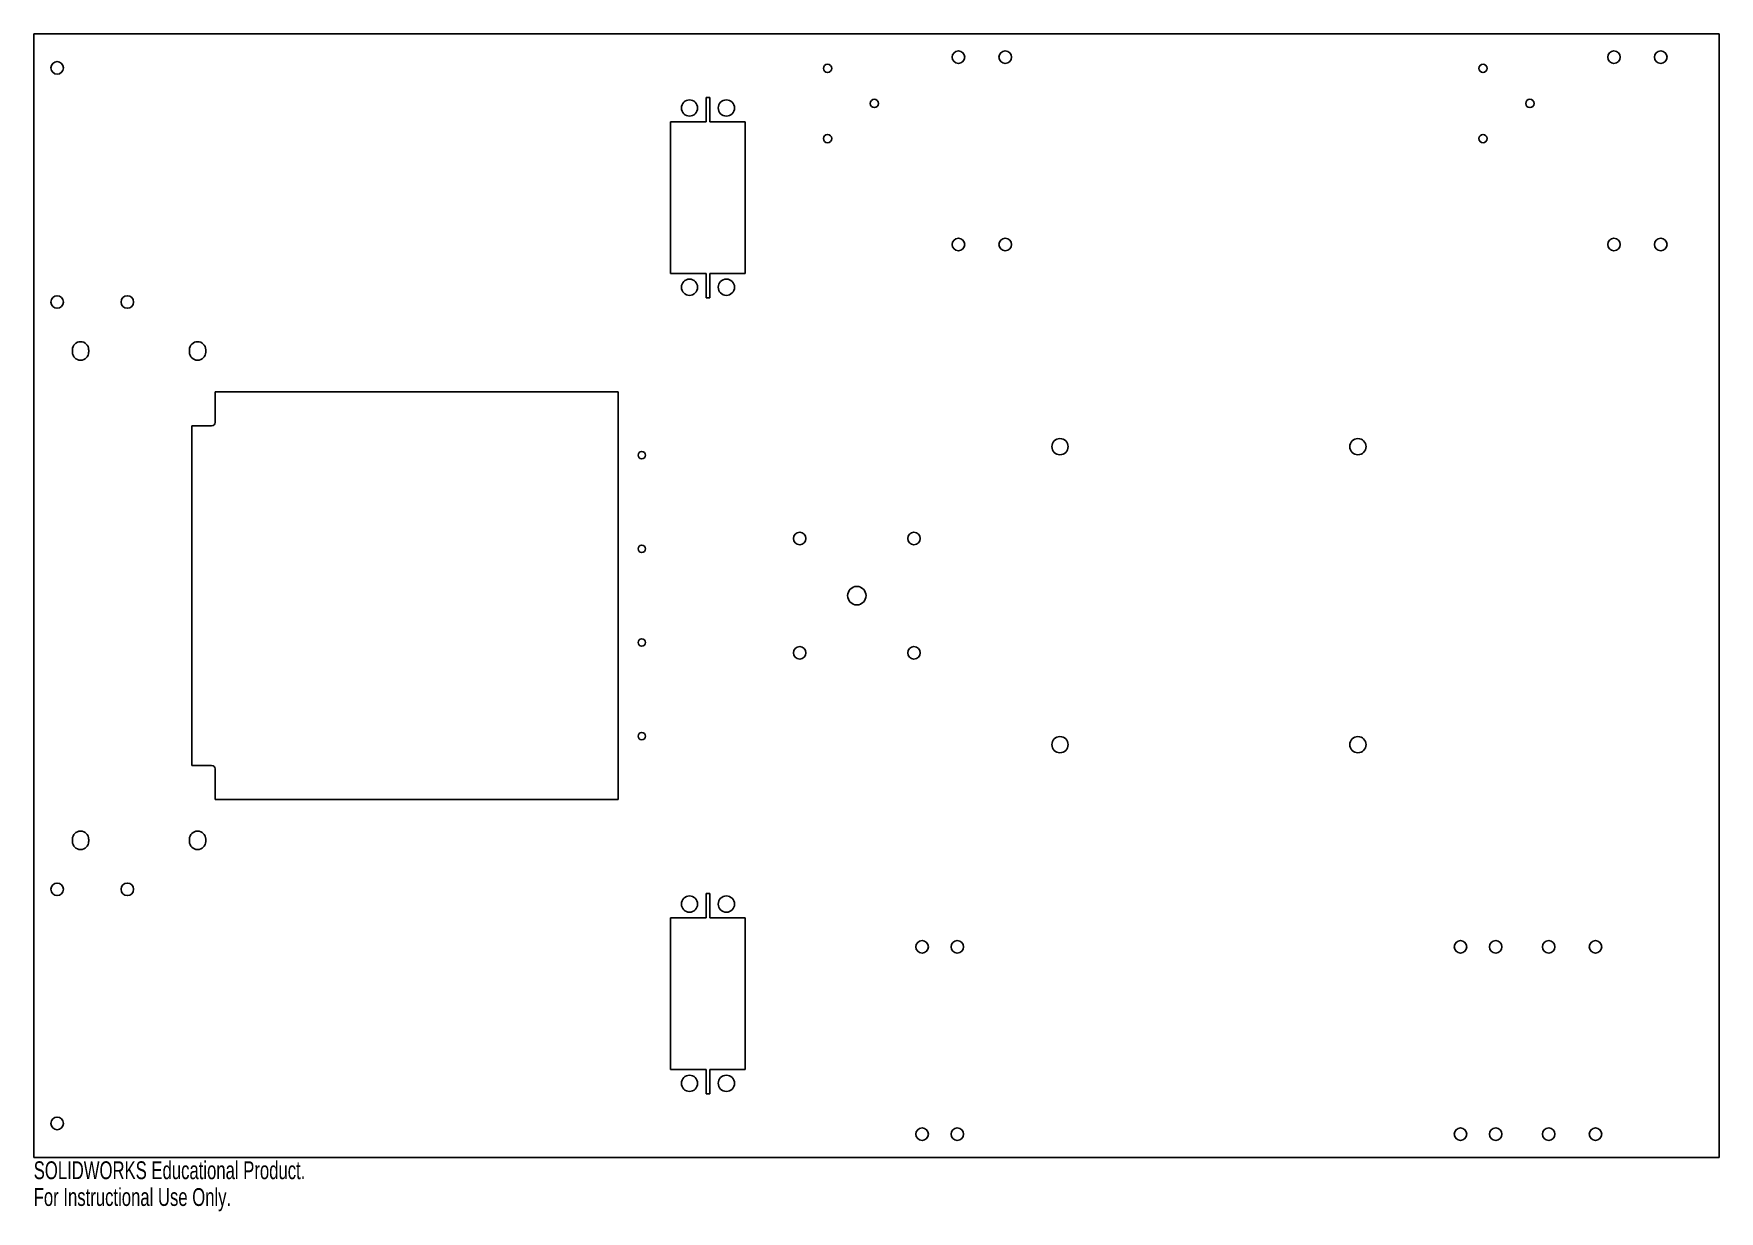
# Model space of a CAD drawing. Header units: inches. Extents: x -9 to 9, y -6.6 to 6.
import ezdxf

# ---------------------------------------------------------------- set-up
doc = ezdxf.new("R2010")
doc.units = ezdxf.units.IN
doc.header["$MEASUREMENT"] = 0
doc.styles.add('SLDTEXTSTYLE0', font='TXT', dxfattribs={"width": 0.7})

msp = doc.modelspace()

# ---------------------------------------------------------------- linework, layer by layer
at = {"color": 7, "linetype": 'Continuous', "lineweight": 25}
for p, q in [((-9, -6), (-9, 6)), ((-9, 6), (9, 6)), ((9, -6), (9, 6)), ((-1.82, 5.06), (-1.82, 5.32)), ((-1.82, 5.32), (-1.78, 5.32)), ((-1.78, 5.32), (-1.78, 5.06)), ((-2.199, 3.44), (-2.199, 5.06)), ((-2.199, 5.06), (-1.82, 5.06)), ((-1.78, 5.06), (-1.401, 5.06)), ((-1.401, 5.06), (-1.401, 3.44)), ((-1.82, 3.44), (-2.199, 3.44)), ((-1.82, 3.18), (-1.82, 3.44)), ((-1.401, 3.44), (-1.78, 3.44)), ((-1.78, 3.44), (-1.78, 3.18)), ((-1.78, 3.18), (-1.82, 3.18)), ((-8.587, 2.625), (-8.587, 2.6)), ((-8.413, 2.6), (-8.413, 2.625)), ((-7.337, 2.625), (-7.337, 2.6)), ((-7.163, 2.6), (-7.163, 2.625)), ((-7.062, 2.178), (-7.062, 1.85)), ((-2.757, 2.178), (-7.062, 2.178)), ((-2.757, -2.178), (-2.757, 2.178)), ((-7.312, 1.812), (-7.312, -1.812)), ((-7.1, 1.812), (-7.312, 1.812)), ((-7.312, -1.812), (-7.1, -1.812)), ((-7.062, -1.85), (-7.062, -2.178)), ((-7.062, -2.178), (-2.757, -2.178)), ((-8.587, -2.6), (-8.587, -2.625)), ((-8.413, -2.625), (-8.413, -2.6)), ((-7.337, -2.6), (-7.337, -2.625)), ((-7.163, -2.625), (-7.163, -2.6)), ((-1.82, -3.18), (-1.82, -3.44)), ((-1.78, -3.18), (-1.82, -3.18)), ((-1.78, -3.44), (-1.78, -3.18)), ((-2.199, -3.44), (-2.199, -5.06)), ((-1.82, -3.44), (-2.199, -3.44)), ((-1.401, -3.44), (-1.78, -3.44)), ((-1.401, -5.06), (-1.401, -3.44)), ((-2.199, -5.06), (-1.82, -5.06)), ((-1.82, -5.06), (-1.82, -5.32)), ((-1.78, -5.06), (-1.401, -5.06)), ((-1.78, -5.32), (-1.78, -5.06)), ((-1.82, -5.32), (-1.78, -5.32)), ((-9, -6), (9, -6))]:
    msp.add_line(p, q, dxfattribs=at)
for centre, radius in [((0.875, 5.75), 0.0669), ((1.375, 5.75), 0.0669), ((7.875, 5.75), 0.0669), ((8.375, 5.75), 0.0669), ((-8.75, 5.635), 0.0669), ((-0.523, 5.63), 0.0444), ((6.477, 5.63), 0.0444), ((-1.997, 5.207), 0.0866), ((-1.603, 5.207), 0.0866), ((-0.023, 5.255), 0.0444), ((6.977, 5.255), 0.0444), ((-0.523, 4.88), 0.0444), ((6.477, 4.88), 0.0444), ((0.875, 3.75), 0.0669), ((1.375, 3.75), 0.0669), ((7.875, 3.75), 0.0669), ((8.375, 3.75), 0.0669), ((-1.997, 3.293), 0.0866), ((-1.603, 3.293), 0.0866), ((-8.75, 3.135), 0.0669), ((-8, 3.135), 0.0669), ((1.959, 1.591), 0.0866), ((5.141, 1.591), 0.0866), ((-2.507, 1.5), 0.0394), ((-0.82, 0.61), 0.0669), ((0.4, 0.61), 0.0669), ((-2.507, 0.5), 0.0394), ((-0.21, 0), 0.0984), ((-2.507, -0.5), 0.0394), ((-0.82, -0.61), 0.0669), ((0.4, -0.61), 0.0669), ((-2.507, -1.5), 0.0394), ((1.959, -1.591), 0.0866), ((5.141, -1.591), 0.0866), ((-8.75, -3.135), 0.0669), ((-8, -3.135), 0.0669), ((-1.997, -3.293), 0.0866), ((-1.603, -3.293), 0.0866), ((0.487, -3.75), 0.0669), ((0.863, -3.75), 0.0669), ((6.237, -3.75), 0.0669), ((6.612, -3.75), 0.0669), ((7.178, -3.75), 0.0669), ((7.678, -3.75), 0.0669), ((-1.997, -5.207), 0.0866), ((-1.603, -5.207), 0.0866), ((-8.75, -5.635), 0.0669), ((0.487, -5.75), 0.0669), ((0.863, -5.75), 0.0669), ((6.237, -5.75), 0.0669), ((6.612, -5.75), 0.0669), ((7.178, -5.75), 0.0669), ((7.678, -5.75), 0.0669)]:
    msp.add_circle(centre, radius, dxfattribs=at)
for centre, radius, start, end in [((-8.5, 2.625), 0.0866, 0, 180), ((-7.25, 2.625), 0.0866, 0, 180), ((-8.5, 2.6), 0.0866, 180, 0), ((-7.25, 2.6), 0.0866, 180, 0), ((-7.1, 1.85), 0.0375, 270, 0), ((-7.1, -1.85), 0.0375, 0, 90), ((-8.5, -2.6), 0.0866, 0, 180), ((-7.25, -2.6), 0.0866, 0, 180), ((-8.5, -2.625), 0.0866, 180, 0), ((-7.25, -2.625), 0.0866, 180, 0)]:
    msp.add_arc(centre, radius, start, end, dxfattribs=at)

# ---------------------------------------------------------------- texts
at = {"color": 7, "linetype": 'Continuous', "char_height": 0.1903, "attachment_point": 1, "style": 'SLDTEXTSTYLE0'}
for s, insert in [('SOLIDWORKS Educational Product.', (-9, -6.04)), ('For Instructional Use Only.', (-9, -6.326))]:
    msp.add_mtext(s, dxfattribs=dict(at, insert=insert))

doc.saveas('drawing.dxf')
